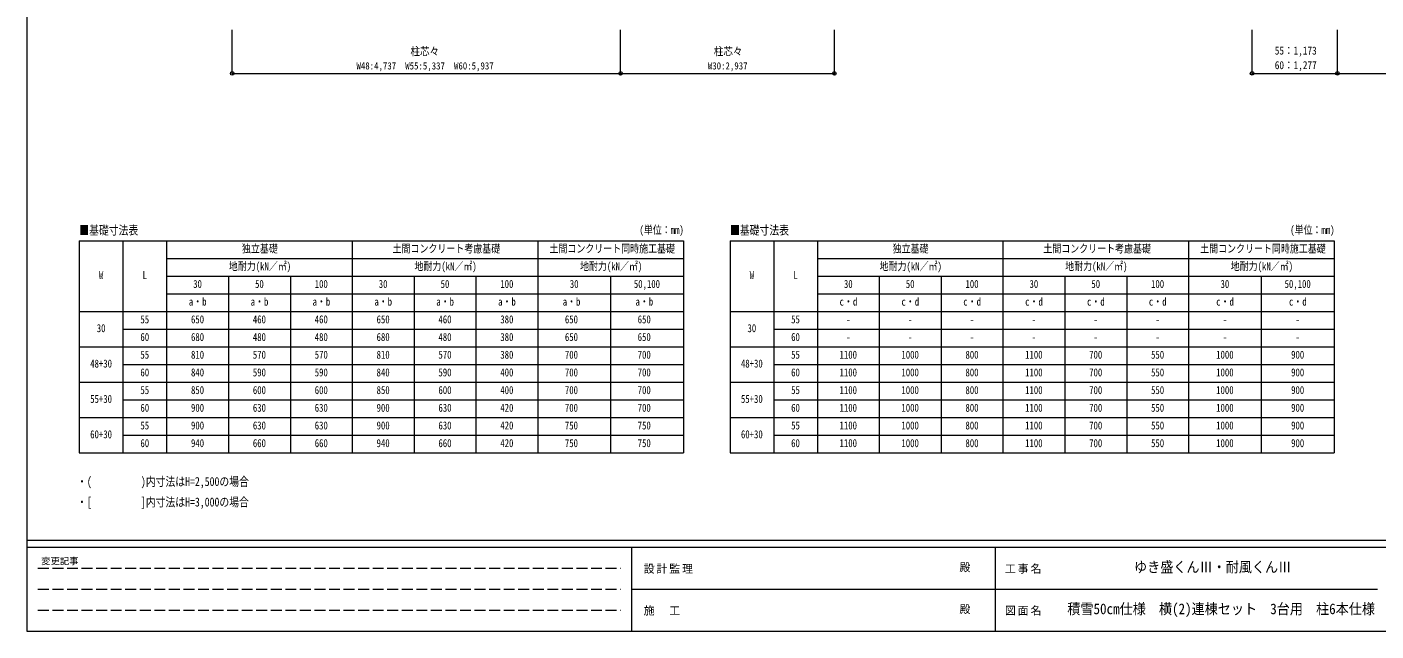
# Model space of a CAD drawing. Units: millimetres at full size, sheet at 1:50; details may follow other scales. Extents: x -14053 to 14053, y -9700 to 9700.
# Drawn here: x -14053 to 4483, y -9700 to -1400 of the extents above; entities that cross this region are included whole.
import ezdxf
from ezdxf.enums import TextEntityAlignment as Align

# ---------------------------------------------------------------- set-up
doc = ezdxf.new("R2010")
doc.units = ezdxf.units.MM
doc.header["$LTSCALE"] = 50
doc.header["$PDMODE"] = 32
doc.header["$PDSIZE"] = 50
doc.linetypes.add('DASHED3', pattern=[4, 3, -1])
for name, color, linetype, lineweight in [('0-8_外構', 6, 'Continuous', 9), ('0-D_記号', 7, 'Continuous', 9), ('F-0_ﾚｲﾔ240', 7, 'Continuous', 9)]:
    doc.layers.add(name, color=color, linetype=linetype, lineweight=lineweight)
doc.styles.add('ＭＳ ゴシック', font='')
doc.styles.get('ＭＳ ゴシック').set_extended_font_data('MS Gothic')

msp = doc.modelspace()

# ---------------------------------------------------------------- linework, layer by layer
at = {"layer": '0-8_外構'}
for p, q in [((-11232.65, -2038.74), (-11232.65, -1437.86)), ((-5896.15, -2038.74), (-5896.15, -1437.86)), ((-2959.65, -2038.74), (-2959.65, -1437.86)), ((2780.49, -2037.86), (2780.49, -1437.86)), ((3953.14, -2037.86), (3953.14, -1437.86)), ((-11232.65, -2038.74), (-5896.15, -2038.74)), ((-5896.15, -2038.74), (-2959.65, -2038.74))]:
    msp.add_line(p, q, dxfattribs=at)
msp.add_lwpolyline([(2780.49, -2037.86), (3953.14, -2037.86), (7053.14, -2037.86), (8230.16, -2037.86)], dxfattribs=at)
for p in [(-11232.65, -2038.74), (-5896.15, -2038.74), (-2959.65, -2038.74), (2780.49, -2037.86), (3953.14, -2037.86)]:
    msp.add_point(p, dxfattribs=at)
at = {"layer": '0-D_記号'}
for p, q in [((-13334.63, -4336.8), (-13334.63, -7252.8)), ((-13334.63, -4336.8), (-5034.63, -4336.8)), ((-12734.63, -4336.8), (-12734.63, -7252.8)), ((-12134.63, -4336.8), (-12134.63, -7252.8)), ((-12134.63, -4336.8), (-12134.63, -7252.8)), ((-9584.63, -4336.8), (-9584.63, -7252.8)), ((-7034.63, -4336.8), (-7034.63, -7252.8)), ((-5034.63, -4336.8), (-5034.63, -7252.8)), ((-4393.17, -4336.8), (-4393.17, -7252.8)), ((-4393.17, -4336.8), (3906.83, -4336.8)), ((-3793.17, -4336.8), (-3793.17, -7252.8)), ((-3193.17, -4336.8), (-3193.17, -7252.8)), ((-3193.17, -4336.8), (-3193.17, -7252.8)), ((-643.17, -4336.8), (-643.17, -7252.8)), ((1906.83, -4336.8), (1906.83, -7252.8)), ((3906.83, -4336.8), (3906.83, -7252.8)), ((-12134.63, -4579.8), (-5034.63, -4579.8)), ((-3193.17, -4579.8), (3906.83, -4579.8)), ((-12134.63, -4822.8), (-5034.63, -4822.8)), ((-11284.63, -4822.8), (-11284.63, -7252.8)), ((-10434.63, -4822.8), (-10434.63, -7252.8)), ((-8734.63, -4822.8), (-8734.63, -7252.8)), ((-7884.63, -4822.8), (-7884.63, -7252.8)), ((-6034.63, -4822.8), (-6034.63, -7252.8)), ((-3193.17, -4822.8), (3906.83, -4822.8)), ((-2343.17, -4822.8), (-2343.17, -7252.8)), ((-1493.17, -4822.8), (-1493.17, -7252.8)), ((206.83, -4822.8), (206.83, -7252.8)), ((1056.83, -4822.8), (1056.83, -7252.8)), ((2906.83, -4822.8), (2906.83, -7252.8)), ((-12134.63, -5065.8), (-5034.63, -5065.8)), ((-3193.17, -5065.8), (3906.83, -5065.8)), ((-13334.63, -5308.8), (-5034.63, -5308.8)), ((-4393.17, -5308.8), (3906.83, -5308.8)), ((-13334.63, -5794.8), (-5034.63, -5794.8)), ((-4393.17, -5794.8), (3906.83, -5794.8)), ((-13334.63, -6280.8), (-5034.63, -6280.8)), ((-4393.17, -6280.8), (3906.83, -6280.8)), ((-13334.63, -6766.8), (-5034.63, -6766.8)), ((-4393.17, -6766.8), (3906.83, -6766.8)), ((-12734.63, -7009.8), (-12134.63, -7009.8)), ((-12134.63, -7009.8), (-5034.63, -7009.8)), ((-3793.17, -7009.8), (-3193.17, -7009.8)), ((-3193.17, -7009.8), (3906.83, -7009.8)), ((-13334.63, -7252.8), (-5034.63, -7252.8)), ((-4393.17, -7252.8), (3906.83, -7252.8))]:
    msp.add_line(p, q, dxfattribs=at)
for points in [[(-12734.63, -5551.8), (-12134.63, -5551.8), (-5034.63, -5551.8)], [(-3793.17, -5551.8), (-3193.17, -5551.8), (3906.83, -5551.8)], [(-12734.63, -6037.8), (-12134.63, -6037.8), (-5034.63, -6037.8)], [(-3793.17, -6037.8), (-3193.17, -6037.8), (3906.83, -6037.8)], [(-12734.63, -6523.8), (-12134.63, -6523.8), (-5034.63, -6523.8)], [(-3793.17, -6523.8), (-3193.17, -6523.8), (3906.83, -6523.8)]]:
    msp.add_lwpolyline(points, dxfattribs=at)
at = {"layer": 'F-0_ﾚｲﾔ240', "color": 5, "lineweight": 5}
for p, q in [((-14053.43, 9700), (-14053.43, -9700)), ((-14053.43, -8450), (13346.57, -8450)), ((-14053.43, -8550), (8901.98, -8550)), ((-5748.03, -8550), (-5748.03, -9700)), ((-748.03, -8550), (-748.03, -9700)), ((-5748.03, -9125), (4501.97, -9125)), ((-14053.43, -9700), (13346.57, -9700))]:
    msp.add_line(p, q, dxfattribs=at)
at = {"layer": 'F-0_ﾚｲﾔ240', "color": 4, "linetype": 'DASHED3'}
for p, q in [((-13903.43, -8837.5), (-5898.03, -8837.5)), ((-13903.43, -9125), (-5898.03, -9125)), ((-13903.43, -9412.5), (-5898.03, -9412.5))]:
    msp.add_line(p, q, dxfattribs=at)

# ---------------------------------------------------------------- texts
at = {"layer": '0-8_外構', "color": 7, "style": 'ＭＳ ゴシック'}
for s, height, width, p in [('柱芯々', 110, 0.85, (-8783.65, -1823.74)), ('柱芯々', 110, 0.85, (-4615.4, -1823.74)), ('55：1,173', 110, 0.85, (3091.82, -1812.86)), ('W48:4,737\u3000W55:5,337\u3000W60:5,937', 98.97, 0.9, (-9526.15, -2013.74)), ('W30:2,937', 98.97, 0.9, (-4697.9, -2013.74)), ('60：1,277', 110, 0.85, (3091.82, -2012.86))]:
    msp.add_text(s, height=height, dxfattribs=dict(at, width=width)).set_placement(p, align=Align.BOTTOM_LEFT)
at = {"layer": '0-D_記号', "style": 'ＭＳ ゴシック', "width": 0.8}
for s, height, p in [('■基礎寸法表', 123.7, (-13334.63, -4290.79)), ('(単位：mm)', 110, (-5637.68, -4276.13)), ('■基礎寸法表', 123.7, (-4393.17, -4290.79)), ('(単位：mm)', 110, (3303.78, -4276.13)), ('独立基礎', 110, (-11099.63, -4533.3)), ('土間コンクリート考慮基礎', 110, (-9029.63, -4533.3)), ('土間コンクリート同時施工基礎', 110, (-6874.63, -4533.3)), ('独立基礎', 110, (-2158.17, -4533.3)), ('土間コンクリート考慮基礎', 110, (-88.17, -4533.3)), ('土間コンクリート同時施工基礎', 110, (2066.83, -4533.3)), ('地耐力(kN／㎡)', 110, (-11279.63, -4776.3)), ('地耐力(kN／㎡)', 110, (-8729.63, -4776.3)), ('地耐力(kN／㎡)', 110, (-6454.63, -4776.3)), ('地耐力(kN／㎡)', 110, (-2338.17, -4776.3)), ('地耐力(kN／㎡)', 110, (211.83, -4776.3)), ('地耐力(kN／㎡)', 110, (2486.83, -4776.3)), ('W', 110, (-13064.63, -4897.8)), ('L', 110, (-12464.63, -4897.8)), ('W', 110, (-4123.17, -4897.8)), ('L', 110, (-3523.17, -4897.8)), ('30', 110, (-11769.63, -5019.3)), ('50', 110, (-10919.63, -5019.3)), ('100', 110, (-10099.63, -5019.3)), ('30', 110, (-9219.63, -5019.3)), ('50', 110, (-8369.63, -5019.3)), ('100', 110, (-7549.63, -5019.3)), ('30', 110, (-6594.63, -5019.3)), ('50,100', 110, (-5714.63, -5019.3)), ('30', 110, (-2828.17, -5019.3)), ('50', 110, (-1978.17, -5019.3)), ('100', 110, (-1158.17, -5019.3)), ('30', 110, (-278.17, -5019.3)), ('50', 110, (571.83, -5019.3)), ('100', 110, (1391.83, -5019.3)), ('30', 110, (2346.83, -5019.3)), ('50,100', 110, (3226.83, -5019.3)), ('a・b', 110, (-11829.63, -5262.3)), ('a・b', 110, (-10979.63, -5262.3)), ('a・b', 110, (-10129.63, -5262.3)), ('a・b', 110, (-9279.63, -5262.3)), ('a・b', 110, (-8429.63, -5262.3)), ('a・b', 110, (-7579.63, -5262.3)), ('a・b', 110, (-6692.13, -5262.3)), ('a・b', 110, (-5692.13, -5262.3)), ('c・d', 110, (-2888.17, -5262.3)), ('c・d', 110, (-2038.17, -5262.3)), ('c・d', 110, (-1188.17, -5262.3)), ('c・d', 110, (-338.17, -5262.3)), ('c・d', 110, (511.83, -5262.3)), ('c・d', 110, (1361.83, -5262.3)), ('c・d', 110, (2286.83, -5262.3)), ('c・d', 110, (3286.83, -5262.3)), ('55', 110, (-12494.63, -5505.3)), ('650', 110, (-11799.63, -5505.3)), ('460', 110, (-10949.63, -5505.3)), ('460', 110, (-10099.63, -5505.3)), ('650', 110, (-9249.63, -5505.3)), ('460', 110, (-8399.63, -5505.3)), ('380', 110, (-7549.63, -5505.3)), ('650', 110, (-6662.13, -5505.3)), ('650', 110, (-5662.13, -5505.3)), ('55', 110, (-3553.17, -5505.3)), ('30', 110, (-13094.63, -5626.8)), ('30', 110, (-4153.17, -5626.8)), ('-', 110, (-2798.17, -5505.3)), ('-', 110, (-1948.17, -5505.3)), ('-', 110, (-1098.17, -5505.3)), ('-', 110, (-248.17, -5505.3)), ('-', 110, (601.83, -5505.3)), ('-', 110, (1451.83, -5505.3)), ('-', 110, (2376.83, -5505.3)), ('-', 110, (3376.83, -5505.3)), ('60', 110, (-12494.63, -5748.3)), ('680', 110, (-11799.63, -5748.3)), ('480', 110, (-10949.63, -5748.3)), ('480', 110, (-10099.63, -5748.3)), ('680', 110, (-9249.63, -5748.3)), ('480', 110, (-8399.63, -5748.3)), ('380', 110, (-7549.63, -5748.3)), ('650', 110, (-6662.13, -5748.3)), ('650', 110, (-5662.13, -5748.3)), ('60', 110, (-3553.17, -5748.3)), ('-', 110, (-2798.17, -5748.3)), ('-', 110, (-1948.17, -5748.3)), ('-', 110, (-1098.17, -5748.3)), ('-', 110, (-248.17, -5748.3)), ('-', 110, (601.83, -5748.3)), ('-', 110, (1451.83, -5748.3)), ('-', 110, (2376.83, -5748.3)), ('-', 110, (3376.83, -5748.3)), ('55', 110, (-12494.63, -5991.3)), ('810', 110, (-11799.63, -5991.3)), ('570', 110, (-10949.63, -5991.3)), ('570', 110, (-10099.63, -5991.3)), ('810', 110, (-9249.63, -5991.3)), ('570', 110, (-8399.63, -5991.3)), ('380', 110, (-7549.63, -5991.3)), ('700', 110, (-6662.13, -5991.3)), ('700', 110, (-5662.13, -5991.3)), ('55', 110, (-3553.17, -5991.3)), ('1100', 110, (-2888.17, -5991.3)), ('1000', 110, (-2038.17, -5991.3)), ('800', 110, (-1158.17, -5991.3)), ('1100', 110, (-338.17, -5991.3)), ('700', 110, (541.83, -5991.3)), ('550', 110, (1391.83, -5991.3)), ('1000', 110, (2286.83, -5991.3)), ('900', 110, (3316.83, -5991.3)), ('48+30', 110, (-13184.63, -6112.8)), ('60', 110, (-12494.63, -6234.3)), ('840', 110, (-11799.63, -6234.3)), ('590', 110, (-10949.63, -6234.3)), ('590', 110, (-10099.63, -6234.3)), ('840', 110, (-9249.63, -6234.3)), ('590', 110, (-8399.63, -6234.3)), ('400', 110, (-7549.63, -6234.3)), ('700', 110, (-6662.13, -6234.3)), ('700', 110, (-5662.13, -6234.3)), ('48+30', 110, (-4243.17, -6112.8)), ('60', 110, (-3553.17, -6234.3)), ('1100', 110, (-2888.17, -6234.3)), ('1000', 110, (-2038.17, -6234.3)), ('800', 110, (-1158.17, -6234.3)), ('1100', 110, (-338.17, -6234.3)), ('700', 110, (541.83, -6234.3)), ('550', 110, (1391.83, -6234.3)), ('1000', 110, (2286.83, -6234.3)), ('900', 110, (3316.83, -6234.3)), ('55+30', 110, (-13184.63, -6598.8)), ('55', 110, (-12494.63, -6477.3)), ('850', 110, (-11799.63, -6477.3)), ('600', 110, (-10949.63, -6477.3)), ('600', 110, (-10099.63, -6477.3)), ('850', 110, (-9249.63, -6477.3)), ('600', 110, (-8399.63, -6477.3)), ('400', 110, (-7549.63, -6477.3)), ('700', 110, (-6662.13, -6477.3)), ('700', 110, (-5662.13, -6477.3)), ('55+30', 110, (-4243.17, -6598.8)), ('55', 110, (-3553.17, -6477.3)), ('1100', 110, (-2888.17, -6477.3)), ('1000', 110, (-2038.17, -6477.3)), ('800', 110, (-1158.17, -6477.3)), ('1100', 110, (-338.17, -6477.3)), ('700', 110, (541.83, -6477.3)), ('550', 110, (1391.83, -6477.3)), ('1000', 110, (2286.83, -6477.3)), ('900', 110, (3316.83, -6477.3)), ('60', 110, (-12494.63, -6720.3)), ('900', 110, (-11799.63, -6720.3)), ('630', 110, (-10949.63, -6720.3)), ('630', 110, (-10099.63, -6720.3)), ('900', 110, (-9249.63, -6720.3)), ('630', 110, (-8399.63, -6720.3)), ('420', 110, (-7549.63, -6720.3)), ('700', 110, (-6662.13, -6720.3)), ('700', 110, (-5662.13, -6720.3)), ('60', 110, (-3553.17, -6720.3)), ('1100', 110, (-2888.17, -6720.3)), ('1000', 110, (-2038.17, -6720.3)), ('800', 110, (-1158.17, -6720.3)), ('1100', 110, (-338.17, -6720.3)), ('700', 110, (541.83, -6720.3)), ('550', 110, (1391.83, -6720.3)), ('1000', 110, (2286.83, -6720.3)), ('900', 110, (3316.83, -6720.3)), ('55', 110, (-12494.63, -6963.3)), ('900', 110, (-11799.63, -6963.3)), ('630', 110, (-10949.63, -6963.3)), ('630', 110, (-10099.63, -6963.3)), ('900', 110, (-9249.63, -6963.3)), ('630', 110, (-8399.63, -6963.3)), ('420', 110, (-7549.63, -6963.3)), ('750', 110, (-6662.13, -6963.3)), ('750', 110, (-5662.13, -6963.3)), ('55', 110, (-3553.17, -6963.3)), ('1100', 110, (-2888.17, -6963.3)), ('1000', 110, (-2038.17, -6963.3)), ('800', 110, (-1158.17, -6963.3)), ('1100', 110, (-338.17, -6963.3)), ('700', 110, (541.83, -6963.3)), ('550', 110, (1391.83, -6963.3)), ('1000', 110, (2286.83, -6963.3)), ('900', 110, (3316.83, -6963.3)), ('60+30', 110, (-13184.63, -7084.8)), ('60+30', 110, (-4243.17, -7084.8)), ('60', 110, (-12494.63, -7206.3)), ('940', 110, (-11799.63, -7206.3)), ('660', 110, (-10949.63, -7206.3)), ('660', 110, (-10099.63, -7206.3)), ('940', 110, (-9249.63, -7206.3)), ('660', 110, (-8399.63, -7206.3)), ('420', 110, (-7549.63, -7206.3)), ('750', 110, (-6662.13, -7206.3)), ('750', 110, (-5662.13, -7206.3)), ('60', 110, (-3553.17, -7206.3)), ('1100', 110, (-2888.17, -7206.3)), ('1000', 110, (-2038.17, -7206.3)), ('800', 110, (-1158.17, -7206.3)), ('1100', 110, (-338.17, -7206.3)), ('700', 110, (541.83, -7206.3)), ('550', 110, (1391.83, -7206.3)), ('1000', 110, (2286.83, -7206.3)), ('900', 110, (3316.83, -7206.3)), ('・(\u3000\u3000\u3000\u3000\u3000)内寸法はH=2,500の場合', 123.7, (-13365.13, -7744.96)), ('・[\u3000\u3000\u3000\u3000\u3000]内寸法はH=3,000の場合', 123.7, (-13365.13, -8026.21))]:
    msp.add_text(s, height=height, dxfattribs=at).set_placement(p, align=Align.BOTTOM_LEFT)
at = {"layer": 'F-0_ﾚｲﾔ240', "style": 'ＭＳ ゴシック'}
for s, height, p in [('変更記事', 91.64, (-13858.06, -8812.5)), ('殿', 110, (-1240.88, -8912.5)), ('殿', 110, (-1240.88, -9487.5))]:
    msp.add_text(s, height=height, dxfattribs=at).set_placement(p, align=Align.BOTTOM_LEFT)
at = {"layer": 'F-0_ﾚｲﾔ240', "style": 'ＭＳ ゴシック', "width": 0.9}
for s, p in [('ゆき盛くんⅢ・耐風くんⅢ', (1158.22, -8937.5)), ('積雪50㎝仕様\u3000横(2)連棟セット\u30003台用\u3000柱6本仕様', (240.86, -9512.5))]:
    msp.add_text(s, height=146.6, dxfattribs=at).set_placement(p, align=Align.BOTTOM_LEFT)
at = {"layer": 'F-0_ﾚｲﾔ240', "char_height": 110, "attachment_point": 7, "style": 'ＭＳ ゴシック'}
for s, insert in [('\\T1.17;設計監理', (-5579.15, -8912.5)), ('\\T1.17;工事名', (-616.19, -8912.5)), ('\\T1.17;施\u3000工', (-5579.15, -9487.5)), ('\\T1.17;図面名', (-616.19, -9487.5))]:
    msp.add_mtext(s, dxfattribs=dict(at, insert=insert))

doc.saveas('drawing.dxf')
